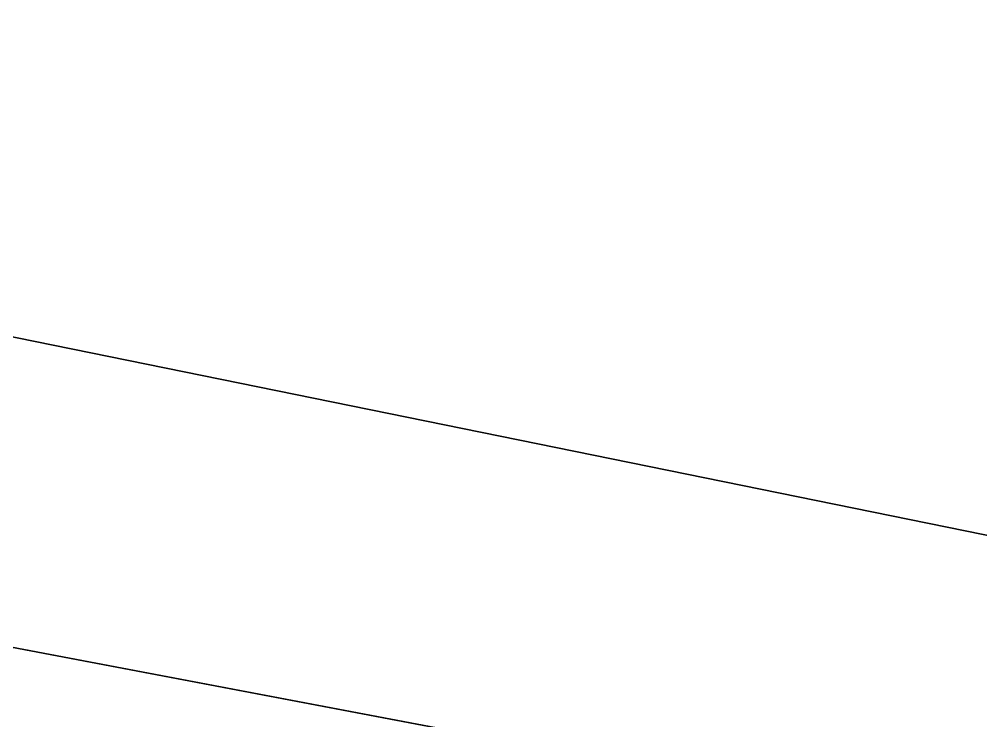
# Model space of a CAD drawing. Header units: metres. Extents: x 503497 to 504361, y 6966567 to 6966857.
# Drawn here: x 504140.55592 to 504140.56915, y 6966711.74553 to 6966711.75519 of the extents above; entities that cross this region are included whole.
import ezdxf

# ---------------------------------------------------------------- set-up
doc = ezdxf.new("R2010")
doc.units = ezdxf.units.M

msp = doc.modelspace()

# ---------------------------------------------------------------- linework, layer by layer
at = {"layer": 'SHADOW_APPROVED_20260111T072000'}
for points in [[(504128.3574, 6966713.6393), (504140.8554, 6966711.6898), (504067.6816, 6966726.5938), (504055.1836, 6966728.5433), (504128.3574, 6966713.6393)], [(504140.8554, 6966711.6898), (504140.7719, 6966711.1544), (504067.5981, 6966726.0584), (504067.6816, 6966726.5938), (504140.8554, 6966711.6898)], [(504140.8554, 6966711.6898), (504140.8554, 6966711.6898), (504067.6816, 6966726.5938), (504067.6816, 6966726.5938), (504140.8554, 6966711.6898)]]:
    msp.add_lwpolyline(points, close=True, dxfattribs=at)
at = {"layer": 'SHADOW_APPROVED_20260114T072400'}
for points in [[(504128.3574, 6966713.6393), (504140.8554, 6966711.6898), (504068.847, 6966725.3285), (504056.349, 6966727.278), (504128.3574, 6966713.6393)], [(504140.8554, 6966711.6898), (504140.7719, 6966711.1544), (504068.7635, 6966724.7931), (504068.847, 6966725.3285), (504140.8554, 6966711.6898)], [(504140.8554, 6966711.6898), (504140.8554, 6966711.6898), (504068.847, 6966725.3285), (504068.847, 6966725.3285), (504140.8554, 6966711.6898)]]:
    msp.add_lwpolyline(points, close=True, dxfattribs=at)
at = {"layer": 'SHADOW_COMPARATOR_RL48_20260111T072000'}
for points in [[(504128.3574, 6966713.6393), (504140.8554, 6966711.6898), (504095.2281, 6966720.9832), (504082.7301, 6966722.9327), (504128.3574, 6966713.6393)], [(504140.8554, 6966711.6898), (504140.7719, 6966711.1544), (504095.1446, 6966720.4478), (504095.2281, 6966720.9832), (504140.8554, 6966711.6898)], [(504140.8554, 6966711.6898), (504140.8554, 6966711.6898), (504095.2281, 6966720.9832), (504095.2281, 6966720.9832), (504140.8554, 6966711.6898)]]:
    msp.add_lwpolyline(points, close=True, dxfattribs=at)
at = {"layer": 'SHADOW_COMPARATOR_RL48_20260114T072400'}
for points in [[(504128.3574, 6966713.6393), (504140.8554, 6966711.6898), (504095.9548, 6966720.1942), (504083.4568, 6966722.1437), (504128.3574, 6966713.6393)], [(504140.8554, 6966711.6898), (504140.7719, 6966711.1544), (504095.8713, 6966719.6588), (504095.9548, 6966720.1942), (504140.8554, 6966711.6898)], [(504140.8554, 6966711.6898), (504140.8554, 6966711.6898), (504095.9548, 6966720.1942), (504095.9548, 6966720.1942), (504140.8554, 6966711.6898)]]:
    msp.add_lwpolyline(points, close=True, dxfattribs=at)

doc.saveas('drawing.dxf')
